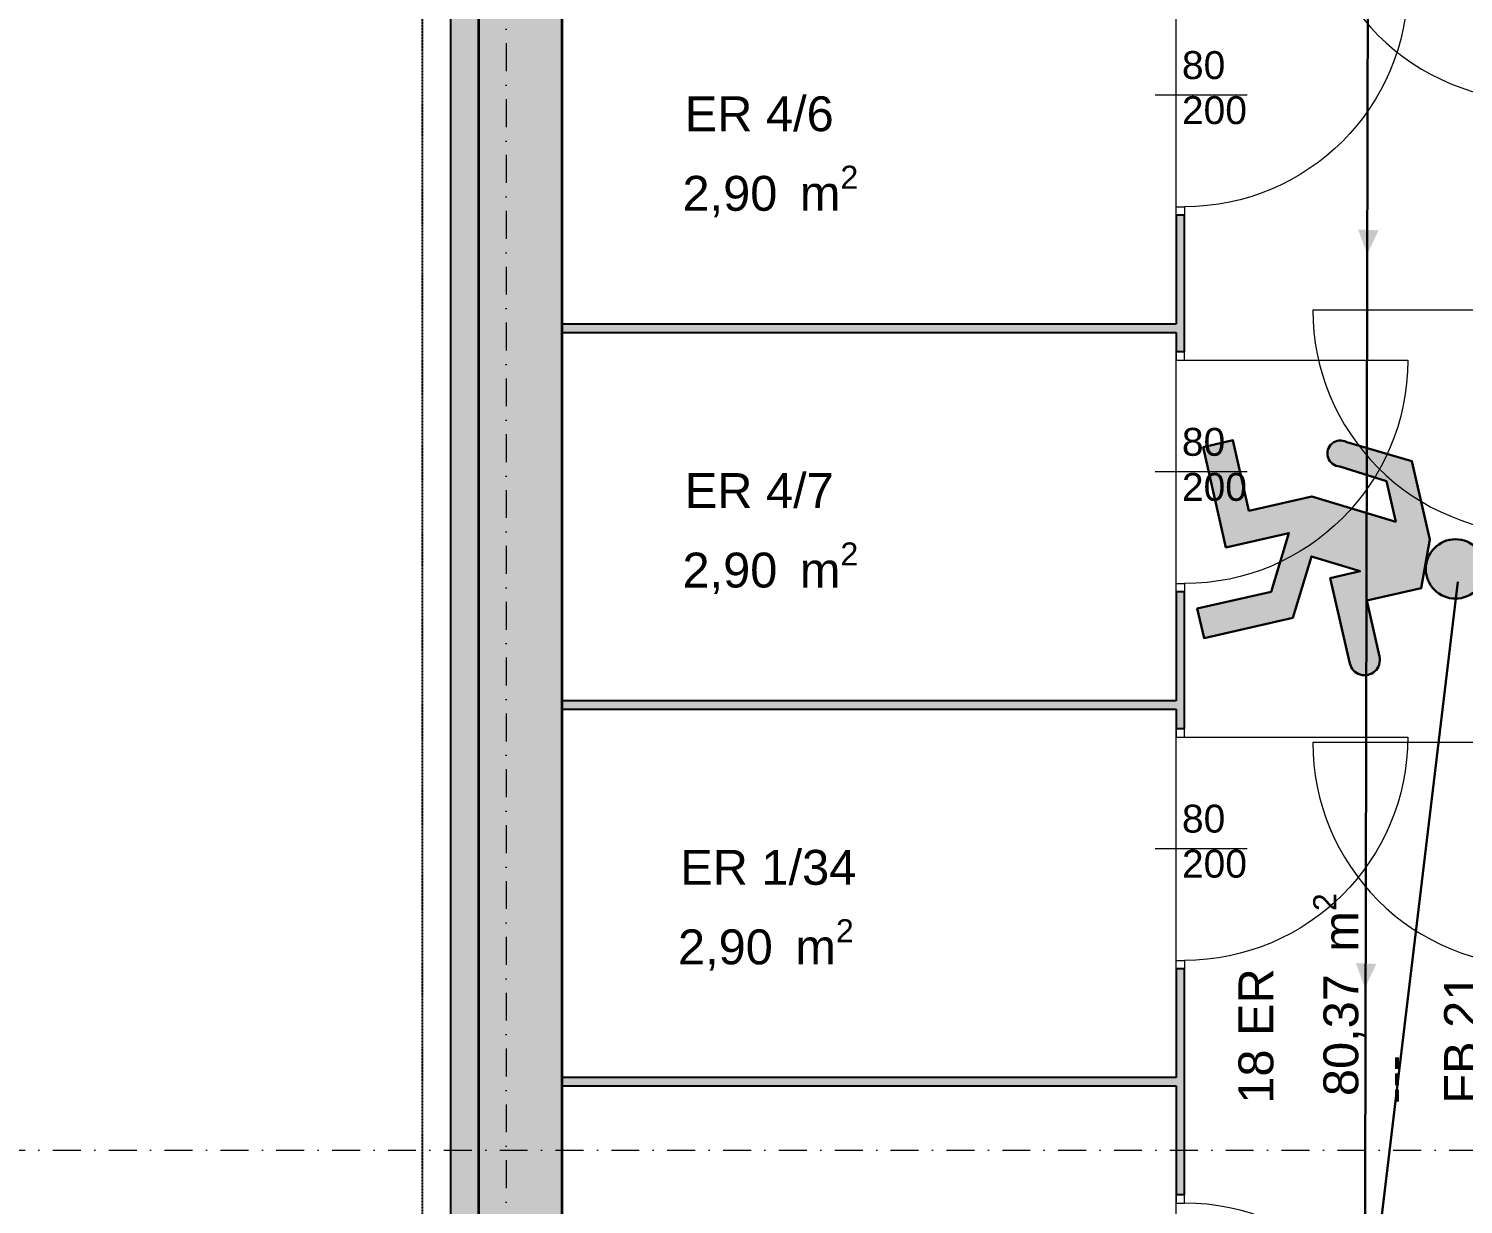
# Model space of a CAD drawing. Header units: millimetres. Extents: x 32522367 to 32638135, y 41424826 to 41540167.
# Drawn here: x 32544458 to 32549598, y 41449858 to 41454071 of the extents above; entities that cross this region are included whole.
import ezdxf
from ezdxf.enums import TextEntityAlignment as Align

# ---------------------------------------------------------------- set-up
doc = ezdxf.new("R2010")
doc.units = ezdxf.units.MM
for name, pattern in [('Raster', [0.2, 0.1, -0.05, 0, -0.05]), ('Strichlinie eng', [0.1, 0.075, -0.025]), ('Strichlinie weit', [0.2, 0.15, -0.05])]:
    doc.linetypes.add(name, pattern=pattern)
for name, color, linetype in [('000 Achsraster Haupt', 251, 'Continuous'), ('110 Wand Aussen', 251, 'Continuous'), ('130 Wand Innen', 251, 'Continuous'), ('220 Bodenaufbau', 251, 'Continuous'), ('240 Unterdaemmung', 251, 'Continuous'), ('811 Raum 2.Erschließung_ Nebenräume_Allg.räume_Technik', 251, 'Continuous'), ('Archicad Tür-Marker', 251, 'Continuous'), ('Archicad Türen', 251, 'Continuous')]:
    doc.layers.add(name, color=color, linetype=linetype)
for name, color, linetype, lineweight in [('000 Achsraster Haupt_Stift_Nr__1', 251, 'Continuous', 13), ('110 Wand Aussen_Stift_Nr__24', 251, 'Continuous', 13), ('110 Wand Aussen_Stift_Nr__29', 251, 'Continuous', 13), ('110 Wand Aussen_Stift_Nr__7', 251, 'Continuous', 25), ('110 Wand Aussen_Stift_Nr__8', 251, 'Continuous', 35), ('130 Wand Innen_Stift_Nr__26', 251, 'Continuous', 13), ('130 Wand Innen_Stift_Nr__7', 251, 'Continuous', 25), ('220 Bodenaufbau_Stift_Nr__6', 251, 'Continuous', 13), ('240 Unterdaemmung_Stift_Nr__6', 251, 'Continuous', 13), ('681 Fluchtlinien_Stift_Nr__10', 251, 'Continuous', 25), ('Archicad Raumstempel_Stift_Nr__1', 251, 'Continuous', 13), ('Archicad Tür-Marker_Stift_Nr__1', 251, 'Continuous', 13), ('Archicad Türen_Stift_Nr__1', 251, 'Continuous', 13), ('Archicad Türen_Stift_Nr__7', 251, 'Continuous', 25)]:
    doc.layers.add(name, color=color, linetype=linetype, lineweight=lineweight)
doc.layers.add('E2_LEHR_MENSCH_NATIVE', color=112, linetype='Continuous', lineweight=35, true_color=0x20dd55)
doc.layers.add('E2_LEHR_WEG_B_INTERPRETATION', color=112, linetype='Continuous', lineweight=80, true_color=0x20dd55)
doc.layers.add('E_NACHRTECH', color=3, linetype='Continuous', true_color=0x00fa00)
doc.styles.add('ERSTELLTER_STIL_1', font='arial.ttf')
doc.styles.get("Standard").update_dxf_attribs({"font": 'arial.ttf'})
doc.dimstyles.get("Standard").update_dxf_attribs({"dimtxt": 2.5, "dimasz": 2.5, "dimexe": 1.25, "dimexo": 0.625, "dimtad": 1, "dimtxsty": 'Standard', "dimcen": 2.5, "dimazin": 3, "dimtfac": 1, "dimtmove": 0, "dimatfit": 3})

# ---------------------------------------------------------------- blocks, each defined once
blk = doc.blocks.new('18 ER__112', base_point=(6.8251, 5.6623))
at = {"layer": 'Archicad Raumstempel_Stift_Nr__1', "color": 7, "lineweight": 13, "insert": (5.4657, 7.2892), "char_height": 0.125, "attachment_point": 1, "rotation": 73.6401, "style": 'ERSTELLTER_STIL_1'}
blk.add_mtext('\\A1;{\\pql;\\pt0,0.05;\\fArial|b0|i0|c0|p0;\\W1.000000;80,37\\fArial|b0|i0|c0|p0;\\W1.000000;\\A1{\\H.66x;\\S^  ;}\\fArial|b0|i0|c0|p0;\\W1.000000; m\\fArial|b0|i0|c0|p0;\\W1.000000;\\A1{\\H.66x;\\S2^  ;}}', dxfattribs=at)
at = {"layer": 'Archicad Raumstempel_Stift_Nr__1', "color": 7, "lineweight": 13, "style": 'ERSTELLTER_STIL_1'}
for tag, p in [('DUMMY_890', (5.3352, 7.8241)), ('DUMMY_894', (6.0366, 7.5983)), ('ROOM_NAME', (5.201, 7.3384)), ('sCustom1Value', (5.9078, 7.1309)), ('DUMMY_891', (5.4366, 7.2978)), ('DUMMY_892', (5.6722, 7.2286)), ('DUMMY_893', (5.6722, 7.2001))]:
    blk.add_attdef(tag, text='', height=0.125, rotation=73.6401, dxfattribs=at).set_placement(p, align=Align.TOP_LEFT)
blk = doc.blocks.new('ER 1_34__223', base_point=(3.773, 8.5038))
at = {"layer": 'Archicad Raumstempel_Stift_Nr__1', "color": 7, "lineweight": 13, "insert": (3.4603, 8.5383), "char_height": 0.125, "attachment_point": 1, "rotation": 343.6401, "style": 'ERSTELLTER_STIL_1'}
blk.add_mtext('\\A1;{\\pql;\\pt0,0.05;\\fArial|b0|i0|c0|p0;\\W1.000000;2,90\\fArial|b0|i0|c0|p0;\\W1.000000;\\A1{\\H.66x;\\S^  ;}\\fArial|b0|i0|c0|p0;\\W1.000000; m\\fArial|b0|i0|c0|p0;\\W1.000000;\\A1{\\H.66x;\\S2^  ;}}', dxfattribs=at)
at = {"layer": 'Archicad Raumstempel_Stift_Nr__1', "color": 7, "lineweight": 13, "style": 'ERSTELLTER_STIL_1'}
for tag, p in [('ROOM_NAME', (3.538, 8.7745)), ('DUMMY_890', (4.1324, 8.6286)), ('DUMMY_891', (3.4689, 8.5675))]:
    blk.add_attdef(tag, text='', height=0.125, rotation=343.6401, dxfattribs=at).set_placement(p, align=Align.TOP_LEFT)
blk = doc.blocks.new('ER 4_6__224', base_point=(4.5335, 11.0945))
at = {"layer": 'Archicad Raumstempel_Stift_Nr__1', "color": 7, "lineweight": 13, "insert": (4.2364, 11.1244), "char_height": 0.125, "attachment_point": 1, "rotation": 343.6401, "style": 'ERSTELLTER_STIL_1'}
blk.add_mtext('\\A1;{\\pql;\\pt0,0.05;\\fArial|b0|i0|c0|p0;\\W1.000000;2,90\\fArial|b0|i0|c0|p0;\\W1.000000;\\A1{\\H.66x;\\S^  ;}\\fArial|b0|i0|c0|p0;\\W1.000000; m\\fArial|b0|i0|c0|p0;\\W1.000000;\\A1{\\H.66x;\\S2^  ;}}', dxfattribs=at)
at = {"layer": 'Archicad Raumstempel_Stift_Nr__1', "color": 7, "lineweight": 13, "style": 'ERSTELLTER_STIL_1'}
for tag, p in [('ROOM_NAME', (4.3141, 11.3606)), ('DUMMY_890', (4.817, 11.2415)), ('DUMMY_891', (4.2449, 11.1536))]:
    blk.add_attdef(tag, text='', height=0.125, rotation=343.6401, dxfattribs=at).set_placement(p, align=Align.TOP_LEFT)
blk = doc.blocks.new('ER 4_7__225', base_point=(4.1532, 9.7991))
at = {"layer": 'Archicad Raumstempel_Stift_Nr__1', "color": 7, "lineweight": 13, "insert": (3.8561, 9.8291), "char_height": 0.125, "attachment_point": 1, "rotation": 343.6401, "style": 'ERSTELLTER_STIL_1'}
blk.add_mtext('\\A1;{\\pql;\\pt0,0.05;\\fArial|b0|i0|c0|p0;\\W1.000000;2,90\\fArial|b0|i0|c0|p0;\\W1.000000;\\A1{\\H.66x;\\S^  ;}\\fArial|b0|i0|c0|p0;\\W1.000000; m\\fArial|b0|i0|c0|p0;\\W1.000000;\\A1{\\H.66x;\\S2^  ;}}', dxfattribs=at)
at = {"layer": 'Archicad Raumstempel_Stift_Nr__1', "color": 7, "lineweight": 13, "style": 'ERSTELLTER_STIL_1'}
for tag, p in [('ROOM_NAME', (3.9339, 10.0653)), ('DUMMY_890', (4.4367, 9.9462)), ('DUMMY_891', (3.8647, 9.8582))]:
    blk.add_attdef(tag, text='', height=0.125, rotation=343.6401, dxfattribs=at).set_placement(p, align=Align.TOP_LEFT)
blk = doc.blocks.new('Decke_42', base_point=(0.6206, 0.3389))
at = {"layer": '240 Unterdaemmung_Stift_Nr__6', "color": 7, "linetype": 'Strichlinie eng', "lineweight": 13, "flags": 128}
blk.add_lwpolyline([(0.6206, 0.3389), (6.109, -1.2722), (6.7991, 1.0786), (7.7586, 0.7969), (9.2515, 5.8823), (8.2919, 6.164), (10.0665, 12.2089), (4.5781, 13.8201)], close=True, dxfattribs=at)
blk = doc.blocks.new('Decke_50', base_point=(4.5781, 13.8201))
at = {"layer": '220 Bodenaufbau_Stift_Nr__6', "color": 7, "linetype": 'Continuous', "lineweight": 13, "flags": 128}
blk.add_lwpolyline([(4.5781, 13.8201), (0.6206, 0.3389), (36.0074, -10.0491), (36.3665, -8.8257)], dxfattribs=at)
blk = doc.blocks.new('Wand_273', base_point=(4.2902, 13.9046))
at = {"layer": '110 Wand Aussen_Stift_Nr__24', "linetype": 'Continuous', "lineweight": 13}
blk.add_hatch(color=92, dxfattribs=at).paths.add_polyline_path([(0.3327, 0.4234), (0.6206, 0.3389), (4.5781, 13.8201), (4.2902, 13.9046)])
at = {"layer": '110 Wand Aussen_Stift_Nr__29', "linetype": 'Continuous', "lineweight": 13}
blk.add_hatch(color=6, dxfattribs=at).paths.add_polyline_path([(0.1523, 0.1637), (0.2482, 0.1356), (4.3747, 14.1924), (4.2788, 14.2206)])
at = {"layer": '110 Wand Aussen_Stift_Nr__7', "color": 7, "linetype": 'Continuous', "lineweight": 25, "flags": 128}
blk.add_lwpolyline([(4.3069, 14.3165), (0.1523, 0.1637)], dxfattribs=at)
at = {"layer": '110 Wand Aussen_Stift_Nr__8', "color": 7, "linetype": 'Continuous', "lineweight": 35}
blk.add_line((4.2902, 13.9046), (0.3327, 0.4234), dxfattribs=at)
at = {"layer": '110 Wand Aussen_Stift_Nr__8', "color": 7, "linetype": 'Continuous', "lineweight": 35, "flags": 128}
blk.add_lwpolyline([(0.6206, 0.3389), (4.5781, 13.8201)], dxfattribs=at)
blk = doc.blocks.new('Blockrahmentür 1-Fl 27_8')
at = {"layer": 'Archicad Türen_Stift_Nr__1', "color": 7, "linetype": 'Continuous', "lineweight": 13}
for p, q in [((0.4, 0), (0.4, 0.8)), ((-0.4, 0), (-0.43, 0)), ((-0.43, 0), (-0.43, -0.03)), ((-0.4, -0.02), (-0.4, 0)), ((0.4, -0.02), (0.4, 0)), ((0.4, 0), (0.43, 0)), ((0.43, 0), (0.43, -0.03)), ((-0.43, -0.03), (-0.4, -0.03)), ((-0.4, -0.03), (-0.4, -0.02)), ((0.4, -0.03), (0.4, -0.02)), ((0.43, -0.03), (0.4, -0.03))]:
    blk.add_line(p, q, dxfattribs=at)
blk.add_arc((0.4, 0), 0.8, 90, 180, dxfattribs=at)
at = {"layer": 'Archicad Türen_Stift_Nr__7', "color": 7, "linetype": 'Continuous', "lineweight": 25}
for p, q in [((-0.43, 0), (-0.43, -0.03)), ((-0.43, 0), (-0.43, -0.03)), ((0.43, 0), (0.43, -0.03)), ((0.43, 0), (0.43, -0.03))]:
    blk.add_line(p, q, dxfattribs=at)
blk = doc.blocks.new('Wand_393', base_point=(6.2134, 6.894))
at = {"layer": 'Archicad Türen', "color": 7, "linetype": 'Continuous', "lineweight": 13, "rotation": 73.64008921166618}
for p in [(7.3493, 10.87), (6.9127, 9.3828), (6.4761, 7.8955)]:
    blk.add_blockref('Blockrahmentür 1-Fl 27_8', p, dxfattribs=at)
blk = doc.blocks.new('Wand_399', base_point=(2.61, 8.1811))
at = {"layer": '130 Wand Innen_Stift_Nr__26', "linetype": 'Continuous', "lineweight": 13}
blk.add_hatch(color=5, dxfattribs=at).paths.add_polyline_path([(2.8937, 8.0822), (5.0046, 7.4625), (5.013, 7.4913), (2.9021, 8.111)])
at = {"layer": '130 Wand Innen_Stift_Nr__7', "color": 7, "linetype": 'Continuous', "lineweight": 25, "flags": 128}
for points in [[(2.9021, 8.111), (2.8937, 8.0822)], [(2.8937, 8.0822), (5.0046, 7.4625)], [(5.013, 7.4913), (2.9021, 8.111)]]:
    blk.add_lwpolyline(points, dxfattribs=at)
blk = doc.blocks.new('Wand_400', base_point=(2.9903, 9.4764))
at = {"layer": '130 Wand Innen_Stift_Nr__26', "linetype": 'Continuous', "lineweight": 13}
blk.add_hatch(color=5, dxfattribs=at).paths.add_polyline_path([(3.2739, 9.3775), (5.3848, 8.7578), (5.3933, 8.7866), (3.2824, 9.4063)])
at = {"layer": '130 Wand Innen_Stift_Nr__7', "color": 7, "linetype": 'Continuous', "lineweight": 25, "flags": 128}
for points in [[(3.2824, 9.4063), (3.2739, 9.3775)], [(3.2739, 9.3775), (5.3848, 8.7578)], [(5.3933, 8.7866), (3.2824, 9.4063)]]:
    blk.add_lwpolyline(points, dxfattribs=at)
blk = doc.blocks.new('Wand_401', base_point=(3.3706, 10.7718))
at = {"layer": '130 Wand Innen_Stift_Nr__26', "linetype": 'Continuous', "lineweight": 13}
blk.add_hatch(color=5, dxfattribs=at).paths.add_polyline_path([(3.6542, 10.6729), (5.7651, 10.0532), (5.7736, 10.082), (3.6626, 10.7016)])
at = {"layer": '130 Wand Innen_Stift_Nr__7', "color": 7, "linetype": 'Continuous', "lineweight": 25, "flags": 128}
for points in [[(3.6626, 10.7016), (3.6542, 10.6729)], [(5.7736, 10.082), (3.6626, 10.7016)], [(3.6542, 10.6729), (5.7651, 10.0532)]]:
    blk.add_lwpolyline(points, dxfattribs=at)
blk = doc.blocks.new('Wand_402', base_point=(3.7508, 12.0671))
at = {"layer": '130 Wand Innen_Stift_Nr__26', "linetype": 'Continuous', "lineweight": 13}
blk.add_hatch(color=5, dxfattribs=at).paths.add_polyline_path([(4.0344, 11.9682), (6.1454, 11.3485), (6.1538, 11.3773), (4.0429, 11.997)])
at = {"layer": '130 Wand Innen_Stift_Nr__7', "color": 7, "linetype": 'Continuous', "lineweight": 25, "flags": 128}
for points in [[(4.0429, 11.997), (4.0344, 11.9682)], [(6.1538, 11.3773), (4.0429, 11.997)], [(4.0344, 11.9682), (6.1454, 11.3485)]]:
    blk.add_lwpolyline(points, dxfattribs=at)
blk = doc.blocks.new('T Marker AUT 27_13')
at = {"layer": 'Archicad Tür-Marker_Stift_Nr__1', "color": 7, "linetype": 'Continuous', "lineweight": 13}
blk.add_line((0, -0.255), (0, 0.075), dxfattribs=at)
at = {"layer": 'Archicad Tür-Marker_Stift_Nr__1', "color": 7, "lineweight": 13, "style": 'ERSTELLTER_STIL_1'}
for tag, height, p in [('DUMMY_270', 0.1, (-0.165, 0.0026)), ('DUMMY_268', 0.1, (-0.0036, 0.0026)), ('DUMMY_269', 0.0667, (0.0631, -0.1825)), ('DUMMY_271', 0.0667, (-0.0983, -0.2588))]:
    blk.add_attdef(tag, text='', height=height, rotation=270, dxfattribs=at).set_placement(p, align=Align.BOTTOM_LEFT)
blk = doc.blocks.new('Wand_404', base_point=(2.647, -0.5686))
at = {"layer": '130 Wand Innen_Stift_Nr__26', "linetype": 'Continuous', "lineweight": 13}
for points in [[(5.7454, 9.986), (5.7742, 9.9776), (5.9122, 10.4477), (5.8834, 10.4562)], [(5.3651, 8.6907), (5.3939, 8.6822), (5.5319, 9.1524), (5.5032, 9.1608)], [(4.8947, 7.0883), (4.9235, 7.0798), (5.1517, 7.857), (5.1229, 7.8655)]]:
    blk.add_hatch(color=5, dxfattribs=at).paths.add_polyline_path(points)
at = {"layer": '130 Wand Innen_Stift_Nr__7', "color": 7, "linetype": 'Continuous', "lineweight": 25}
for p, q in [((5.9122, 10.4477), (5.8834, 10.4562)), ((5.7742, 9.9776), (5.7454, 9.986)), ((5.5319, 9.1524), (5.5032, 9.1608)), ((5.3939, 8.6822), (5.3651, 8.6907)), ((5.1517, 7.857), (5.1229, 7.8655)), ((4.9235, 7.0798), (4.8947, 7.0883))]:
    blk.add_line(p, q, dxfattribs=at)
at = {"layer": '130 Wand Innen_Stift_Nr__7', "color": 7, "linetype": 'Continuous', "lineweight": 25, "flags": 128}
for points in [[(5.8834, 10.4562), (5.7736, 10.082)], [(5.7742, 9.9776), (5.9122, 10.4477)], [(5.7651, 10.0532), (5.7454, 9.986)], [(5.5032, 9.1608), (5.3933, 8.7866)], [(5.3939, 8.6822), (5.5319, 9.1524)], [(5.3848, 8.7578), (5.3651, 8.6907)], [(5.1229, 7.8655), (5.013, 7.4913)], [(4.9235, 7.0798), (5.1517, 7.857)], [(5.0046, 7.4625), (4.8947, 7.0883)]]:
    blk.add_lwpolyline(points, dxfattribs=at)
at = {"layer": 'Archicad Tür-Marker', "color": 7, "lineweight": 13}
ref = blk.add_blockref('T Marker AUT 27_13', (6.0045, 10.8688), dxfattribs=dict(at, rotation=73.64008921166618))
ref.add_attrib('DUMMY_268', '80', dxfattribs={"layer": 'Archicad Tür-Marker_Stift_Nr__1', "color": 7, "lineweight": 13, "height": 0.1, "rotation": 343.6401, "style": 'ERSTELLTER_STIL_1'}).set_placement((6.0323, 10.8895), align=Align.BOTTOM_LEFT)
ref.add_attrib('DUMMY_270', '200', dxfattribs={"layer": 'Archicad Tür-Marker_Stift_Nr__1', "color": 7, "lineweight": 13, "height": 0.1, "rotation": 343.6401, "style": 'ERSTELLTER_STIL_1'}).set_placement((5.9868, 10.7346), align=Align.BOTTOM_LEFT)
ref = blk.add_blockref('T Marker AUT 27_13', (5.6243, 9.5734), dxfattribs=dict(at, rotation=73.64008921166618))
ref.add_attrib('DUMMY_268', '80', dxfattribs={"layer": 'Archicad Tür-Marker_Stift_Nr__1', "color": 7, "lineweight": 13, "height": 0.1, "rotation": 343.6401, "style": 'ERSTELLTER_STIL_1'}).set_placement((5.652, 9.5942), align=Align.BOTTOM_LEFT)
ref.add_attrib('DUMMY_270', '200', dxfattribs={"layer": 'Archicad Tür-Marker_Stift_Nr__1', "color": 7, "lineweight": 13, "height": 0.1, "rotation": 343.6401, "style": 'ERSTELLTER_STIL_1'}).set_placement((5.6066, 9.4393), align=Align.BOTTOM_LEFT)
ref = blk.add_blockref('T Marker AUT 27_13', (5.244, 8.2781), dxfattribs=dict(at, rotation=73.64008921166618))
ref.add_attrib('DUMMY_268', '80', dxfattribs={"layer": 'Archicad Tür-Marker_Stift_Nr__1', "color": 7, "lineweight": 13, "height": 0.1, "rotation": 343.6401, "style": 'ERSTELLTER_STIL_1'}).set_placement((5.2718, 8.2988), align=Align.BOTTOM_LEFT)
ref.add_attrib('DUMMY_270', '200', dxfattribs={"layer": 'Archicad Tür-Marker_Stift_Nr__1', "color": 7, "lineweight": 13, "height": 0.1, "rotation": 343.6401, "style": 'ERSTELLTER_STIL_1'}).set_placement((5.2263, 8.1439), align=Align.BOTTOM_LEFT)
at = {"layer": 'Archicad Türen', "color": 7, "linetype": 'Continuous', "lineweight": 13, "xscale": -0.9999999999999998, "rotation": 253.6400892116662}
for p in [(6.0333, 10.8603), (5.6531, 9.565), (5.2728, 8.2696)]:
    blk.add_blockref('Blockrahmentür 1-Fl 27_8', p, dxfattribs=at)
at = {"layer": 'Archicad Türen', "color": 7, "linetype": 'Continuous', "lineweight": 13, "rotation": 253.6400892116662}
blk.add_blockref('Blockrahmentür 1-Fl 27_8', (4.8024, 6.6673), dxfattribs=at)
blk = doc.blocks.new('Standard-Rastermarker_10')
at = {"layer": '000 Achsraster Haupt_Stift_Nr__1', "color": 7, "linetype": 'Raster', "lineweight": 13}
blk.add_line((1, 0), (34.7949, 0), dxfattribs=at)
at = {"layer": '000 Achsraster Haupt_Stift_Nr__1', "color": 7, "lineweight": 13, "style": 'ERSTELLTER_STIL_1'}
for tag, p in [('AC_MarkerText_1_0', (-0.3593, -0.0343)), ('AC_MarkerText_1_1', (35.9356, -0.0343))]:
    blk.add_attdef(tag, text='', height=0.15, rotation=90, dxfattribs=at).set_placement(p, align=Align.TOP_CENTER)
blk = doc.blocks.new('Standard-Rastermarker_20')
at = {"layer": '000 Achsraster Haupt_Stift_Nr__1', "color": 7, "linetype": 'Raster', "lineweight": 13}
blk.add_line((1, 0), (91.4133, 0), dxfattribs=at)
at = {"layer": '000 Achsraster Haupt_Stift_Nr__1', "color": 7, "lineweight": 13, "style": 'ERSTELLTER_STIL_1'}
for tag, p in [('AC_MarkerText_1_0', (-0.25, 0.075)), ('AC_MarkerText_1_1', (92.6633, 0.075))]:
    blk.add_attdef(tag, text='', height=0.15, dxfattribs=at).set_placement(p, align=Align.TOP_CENTER)
blk = doc.blocks.new('*D2272')
at = {"color": 0, "lineweight": -2, "transparency": 16777216}
for start, end in [(53.2021, 89.9872), (16.3733, 53.1584)]:
    blk.add_arc((32546168.9, 41442012.4), 788.5, start, end, dxfattribs=at)
at = {"color": 0, "transparency": 16777216}
for points in [[(32546169, 41442800.9), (32546169, 41442801), (32546168.9, 41442801)], [(32546925.4, 41442234.7), (32546925.4, 41442234.7), (32546925.5, 41442234.5)]]:
    blk.add_solid(points, dxfattribs=at)
at = {"layer": 'Defpoints', "color": 0, "transparency": 16777216}
for p in [(32546168.7, 41465423.9), (32550011.8, 41443140.6), (32546764.8, 41442528.8), (32546168.9, 41442012.4), (32546168.9, 41431629)]:
    blk.add_point(p, dxfattribs=at)
at = {"color": 0, "transparency": 16777216, "insert": (32546641.4, 41442643.7), "char_height": 0.18, "attachment_point": 5}
blk.add_mtext('\\A1;74°', dxfattribs=at)
blk = doc.blocks.new('98095500')
at = {"color": 18, "lineweight": 30, "true_color": 0x000000}
for points in [[(423921.73, 99168.82), (423956.82, 99168.82), (423956.82, 99202.95), (423984.52, 99214.53), (424033.69, 99214.53), (424053.79, 99178.33)], [(424040.17, 99170.92), (424025.2, 99196.66), (423999.74, 99196.78), (424026.18, 99150.32), (424026.18, 99110.9), (424070.22, 99110.9), (424070.22, 99092.32), (424007.48, 99092.32), (424007.48, 99131.68), (423974.96, 99113.11), (423974.96, 99066.99), (423956.52, 99066.99), (423956.52, 99122.44), (423990.54, 99141.87), (423975.12, 99168.79), (423975.12, 99150.21), (423921.73, 99150.28)]]:
    blk.add_lwpolyline(points, dxfattribs=at)
blk.add_circle((423963.6, 99225.86), 18.08, dxfattribs=at)
for centre, radius, start, end in [((424047.83, 99173.07), 7.96, 195.72991, 41.40047), ((423921.73, 99159.55), 9.27, 89.9849, 270.0151)]:
    blk.add_arc(centre, radius, start, end, dxfattribs=at)
blk = doc.blocks.new('750298750')
h = blk.add_hatch(color=3)
h.paths.add_polyline_path([(426943.63, 99576.9), (426968.12, 99576.79), (426982.52, 99552.02, 1.25347), (426995.63, 99559.16), (426976.28, 99593.98), (426928.98, 99593.98), (426902.34, 99582.83), (426902.34, 99550.01), (426868.58, 99550.01, 1), (426868.59, 99532.17), (426919.94, 99532.11), (426919.94, 99549.98), (426934.78, 99524.08), (426902.06, 99505.39), (426902.06, 99452.05), (426919.79, 99452.05), (426919.79, 99496.41), (426951.07, 99514.28), (426951.07, 99476.42), (427011.43, 99476.42), (427011.43, 99494.29), (426969.06, 99494.29), (426969.06, 99532.21)])
h.paths.add_polyline_path([(426891.47, 99604.88, 1), (426926.25, 99604.88, 1)])
at = {"xscale": 0.9619413167778113, "yscale": 0.9619413167778113, "zscale": 0.9619413167778113}
blk.add_blockref('98095500', (19080.76, 4155.42), dxfattribs=at)
blk = doc.blocks.new('E2_MOL_LEHRPERSON_ZENTRIERT')
blk.add_blockref('750298750', (-426935.55, -99537.16))

msp = doc.modelspace()

# ---------------------------------------------------------------- linework, layer by layer
at = {"layer": '681 Fluchtlinien_Stift_Nr__10', "color": 1, "linetype": 'Strichlinie weit', "lineweight": 25}
msp.add_lwpolyline([(32545868.865, 41441712.417), (32545868.431, 41527613.435), (32593380.819, 41527613.674), (32593380.92, 41507613.674), (32565868.532, 41507613.536), (32565868.764, 41461712.518), (32607781.152, 41461712.73), (32607781.069, 41478013.747), (32627781.069, 41478013.848), (32627781.253, 41441712.831)], close=True, dxfattribs=at)
msp.add_lwpolyline([(32587378.862, 41441712.627), (32545868.865, 41441712.417), (32545868.431, 41527613.435), (32587378.435, 41527613.644)], dxfattribs=at)
at = {"layer": '811 Raum 2.Erschließung_ Nebenräume_Allg.räume_Technik', "color": 31, "linetype": 'Continuous', "lineweight": 0, "true_color": 0xffcc66, "flags": 128}
for points in [[(32546368.792, 41456262.42), (32546368.862, 41442212.42), (32552088.862, 41442212.449), (32552088.792, 41456262.449)], [(32546368.801, 41454332.42), (32546368.808, 41453012.42), (32548568.808, 41453012.431), (32548568.801, 41454332.431)], [(32546368.808, 41452982.42), (32546368.815, 41451662.42), (32548568.815, 41451662.431), (32548568.808, 41452982.431)], [(32546368.815, 41451632.42), (32546368.822, 41450312.42), (32548568.822, 41450312.431), (32548568.815, 41451632.431)], [(32546368.822, 41450282.42), (32546368.828, 41448962.42), (32548568.828, 41448962.431), (32548568.822, 41450282.431)]]:
    msp.add_lwpolyline(points, close=True, dxfattribs=at)
at = {"layer": 'E2_LEHR_WEG_B_INTERPRETATION', "color": 112, "true_color": 0x20dd55}
for points in [[(32549253.612, 41453262.299), (32549220.927, 41453351.227), (32549294.227, 41453347.896)], [(32549245.485, 41450633.721), (32549212.8, 41450722.649), (32549286.101, 41450719.318)]]:
    msp.add_solid(points, dxfattribs=at)
at = {"layer": 'E_NACHRTECH', "color": 3, "lineweight": 30}
msp.add_lwpolyline([(32549244.715, 41449369.993), (32549258.316, 41455314.111)], dxfattribs=at)
at = {"layer": 'E_NACHRTECH', "color": 4, "lineweight": 30}
msp.add_lwpolyline([(32549577.827, 41452088.494), (32549251.278, 41449362.082)], dxfattribs=at)

# ---------------------------------------------------------------- block references
at = {"layer": '000 Achsraster Haupt', "color": 7, "linetype": 'Continuous', "lineweight": 18, "xscale": 999.9999999999995, "yscale": 999.9999999999995, "zscale": 999.9999999999995}
for name, p, rotation in [('Standard-Rastermarker_10', (32546168.74, 41466423.883), 270.0002901272617), ('Standard-Rastermarker_20', (32539942.788, 41450052.387), 0.0002901272618044)]:
    msp.add_blockref(name, p, dxfattribs=dict(at, rotation=rotation))
at = {"layer": '110 Wand Aussen', "color": 7, "lineweight": 35, "xscale": 1000, "yscale": 1000, "zscale": 1000, "rotation": 16.36019999999994}
msp.add_blockref('Wand_273', (32546068.792, 41456262.418), dxfattribs=at)
at = {"layer": '130 Wand Innen', "color": 7, "lineweight": 35, "xscale": 1000, "yscale": 1000, "zscale": 1000, "rotation": 16.36019999999994}
for name, p in [('Wand_393', (32549888.823, 41450077.438)), ('Wand_404', (32548568.864, 41441912.431)), ('Wand_402', (32546068.801, 41454347.419)), ('Wand_401', (32546068.808, 41452997.419)), ('Wand_400', (32546068.815, 41451647.419)), ('Wand_399', (32546068.822, 41450297.419))]:
    msp.add_blockref(name, p, dxfattribs=at)
at = {"layer": '220 Bodenaufbau', "color": 7, "linetype": 'Continuous', "lineweight": 13, "xscale": 1000, "yscale": 1000, "zscale": 1000, "rotation": 16.36019999999994}
msp.add_blockref('Decke_50', (32546368.792, 41456262.42), dxfattribs=at)
at = {"layer": '240 Unterdaemmung', "color": 7, "linetype": 'Strichlinie eng', "lineweight": 13, "xscale": 1000, "yscale": 1000, "zscale": 1000, "rotation": 16.36019999999994}
msp.add_blockref('Decke_42', (32546368.862, 41442212.42), dxfattribs=at)
at = {"layer": '811 Raum 2.Erschließung_ Nebenräume_Allg.räume_Technik', "color": 7, "linetype": 'Continuous', "lineweight": 13, "xscale": 1000, "yscale": 1000, "zscale": 1000, "rotation": 16.36019999999994}
for name, p, values in [('ER 4_6__224', (32547093.757, 41453634.627), {'ROOM_NAME': 'ER 4/6'}), ('ER 4_7__225', (32547093.764, 41452284.627), {'ROOM_NAME': 'ER 4/7'}), ('ER 1_34__223', (32547093.771, 41450934.627), {'ROOM_NAME': 'ER 1/34'}), ('18 ER__112', (32550822.654, 41449067.94), {'ROOM_NAME': '18 ER', 'sCustom1Value': 'FB 21', 'DUMMY_893': '---'})]:
    msp.add_blockref(name, p, dxfattribs=at).add_auto_attribs(values)
at = {"layer": 'E2_LEHR_MENSCH_NATIVE', "color": 112, "true_color": 0x20dd55, "xscale": -6.107755025382402, "yscale": 6.107755025382402, "rotation": 282.805494600188}
msp.add_blockref('E2_MOL_LEHRPERSON_ZENTRIERT', (32549130.307, 41452201.963), dxfattribs=at)

# ---------------------------------------------------------------- dimensions: what is measured, and where the dimension line sits
dim = msp.add_angular_dim_2l(base=(32546764.819, 41442528.778), line1=((32546168.863, 41442012.419), (32550011.845, 41443140.57)), line2=((32546168.745, 41465423.883), (32546168.916, 41431628.961)), dimstyle='Standard')
dim.commit()
dim.dimension.update_dxf_attribs({"geometry": '*D2272', "text_midpoint": (32546641.433, 41442643.662)})

doc.saveas('drawing.dxf')
